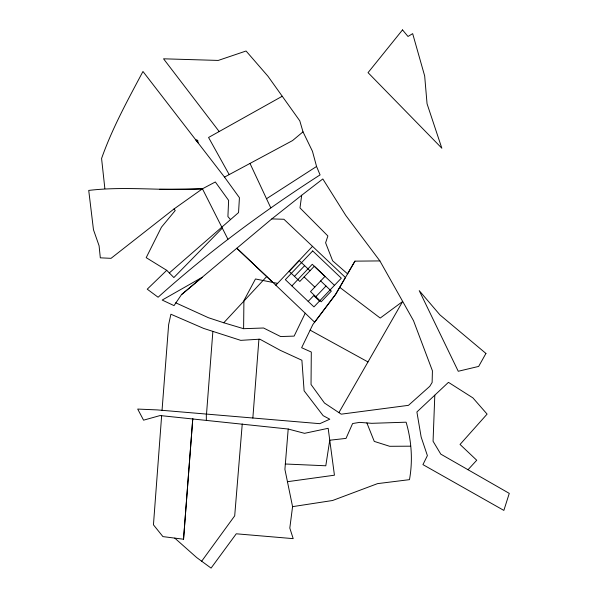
<?xml version="1.0" encoding="UTF-8"?>
<svg xmlns="http://www.w3.org/2000/svg" width="598" height="598" viewBox="0 0 598 598"><rect width="100%" height="100%" fill="white"/><g stroke="black" fill="none" stroke-linecap="round" stroke-linejoin="round"><path stroke-width="0.9" d="M305.219 313.203L294.119 336.113L280.611 336.547L263.576 328.003L243.61 328.691L243.909 300.592L255.473 278.974L277.614 283.385M434.806 395.203L433.064 441.257L440.778 454.121L509.272 493.38L503.86 510.408L422.943 464.624L427.391 455.616L421.142 437.003L416.896 411.977L448.455 382.339L472.906 397.887L487.093 414.108L460.049 444.449L476.726 460.243L468.017 469.736M162.043 410.333L168.636 324.662L170.901 314.227L203.686 328.429L240.74 340.359L259.824 339.178L280.35 350.361L301.893 360.25L304.105 390.793L323.144 415.662L329.782 419.213L319.795 423.676L157.319 409.914L137.704 409.069L143.565 420.17L160.129 415.55L288.199 429.028L284.91 469.34L292.572 506.648L289.806 528.071L293.192 538.641L236.262 533.797L211.079 568.1L196.667 557.545L174.78 538.118M161.639 415.7L153.447 524.82L162.925 536.608L183.541 539.224L192.773 418.682L183.541 539.224M206.504 414.205L212.873 331.374M252.849 418.092L258.919 339.23M242.242 423.997L234.7 515.85L201.676 561.216M379.894 260.915L345.808 215.489L322.823 178.952L301.691 195.262L299.994 207.94L327.876 235.971L325.604 242.803L332.645 260.818L347.55 273.824L354.95 261.147L379.894 260.915L413.517 320.7L432.421 370.79L432.13 382.466L429.783 386.315L408.471 405.339L341.211 414.167L324.475 403.03L311.035 384.492L311.304 352.043L301.631 347.722L312.844 324.55L335.941 293.924L354.95 261.147M338.902 412.635L402.633 301.519L380.216 318.061L339.686 287.309M181.508 294.612L174.033 305.615L162.185 300.069L202.169 277.3L181.508 294.612L271.821 218.905L301.691 195.262M175.7 302.805L208.455 317.732L223.764 322.771L266.715 276.538L236.815 248.237L272.912 282.443M275.835 285.246L312.515 246.339M291.906 285.904L312.261 264.309L334.476 285.336M294.47 276.358L304.644 265.684M308.187 301.414L313.726 295.591L319.489 301.078M315.834 296.698L326 286.023M222.306 228.137L173.861 277.562L166.73 270.318L146.196 257.656L161.445 227.188L175.221 210.548L173.996 208.979L111.034 258.336L100.314 257.828L99.089 245.771L93.475 229.759L88.728 190.418C126.425 185.903 164.562 191.293 202.438 188.804L215.332 181.971L228.623 200.39L227.913 216.596L230.596 219.63M166.73 270.318L147.243 289.178L158.096 297.236C208.478 251.885 263.068 211.513 320.072 174.893L316.566 166.476L312.44 151.234L303.007 131.844L299.792 120.833L267.971 76.252L246.077 51.009L218.24 60.428L163.546 58.806L219.182 131.538M169.301 272.935L238.542 212.596L239.432 197.706L224.467 177.053L142.959 71.476C127.867 99.851 112.304 128.069 101.578 158.477L104.859 188.572M303.007 131.844L292.557 140.575L224.512 177.113M173.996 208.979L202.438 188.804L227.905 239.2M266.514 198.73L316.566 166.476M282.241 96.256L208.56 137.473L229.213 174.623M292.377 506.678L332.57 500.504L377.547 483.625L409.473 479.656C412.926 460.61 411.574 440.756 406.109 422.195L371.732 423.317L359.652 422.375L352.611 423.534L346.018 438.394L329.752 440.225L325.798 465.782L285.306 464.003M287.384 481.711L334.439 475.201L328.167 428.303L304.524 433.326L288.199 429.028M202.438 188.804L159.457 189.327M410.497 446.19L389.672 446.295L374.266 441.399L366.88 422.935M201.847 189.222L202.647 189.222M271.821 218.905L283.923 219.272L345.42 277.487L335.269 294.851L314.638 322.202L266.715 276.538M223.764 322.771L243.603 328.691M310.138 330.148L367.979 361.94M309.981 270.767L299.299 260.593L289.133 271.275L299.815 281.449L314.294 266.237L324.976 276.411L310.489 291.615L321.171 301.788L331.337 291.106L320.663 280.933M304.128 276.919L314.802 287.085M250.009 163.448L270.767 207.82M206.332 414.19L206.34 420.065M485.935 353.448L478.662 366.417L458.247 371.268L419.235 290.643L439.911 314.862L485.935 353.448M402.514 29.9L368.047 72.65L441.84 148.214L427.054 103.76L424.67 75.939L412.665 33.638L408 36.471L402.514 29.9M312.694 250.936L285.343 279.655L313.95 306.894L341.301 278.175L312.694 250.936M197.699 140.373L195.531 139.573L198.065 142.855L197.699 140.373"/></g></svg>
